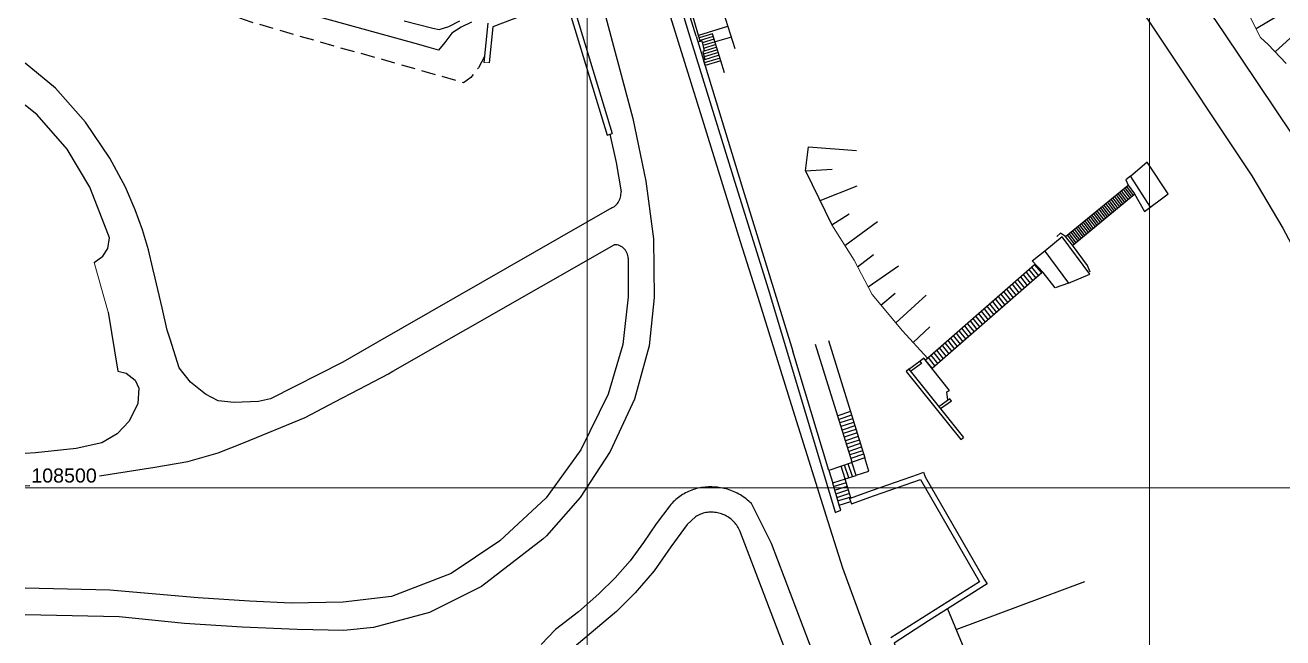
# Model space of a CAD drawing. Extents: x 61466 to 63015, y 108404 to 110397.
# Drawn here: x 62727.7 to 62839.5, y 108486.7 to 108541.1 of the extents above; entities that cross this region are included whole.
import ezdxf

# ---------------------------------------------------------------- set-up
doc = ezdxf.new("R2010")
doc.units = 0
doc.header["$LTSCALE"] = 1.000015
doc.header["$MEASUREMENT"] = 0
doc.linetypes.add('TRATTEGGIATA2', pattern=[0.375, 0.25, -0.125])
for name, color, linetype in [('Bâti', 7, 'Continuous'), ('coordinate', 2, 'Continuous'), ('curve livello 1m', 2, 'Continuous'), ('LIN025CO', 7, 'Continuous'), ('pendenze', 2, 'Continuous'), ('Per+Mod Surf', 7, 'Continuous'), ('SCALE', 2, 'Continuous'), ('Strade', 7, 'Continuous'), ('TalusHautBas', 7, 'Continuous'), ('VOIRIE', 7, 'Continuous')]:
    doc.layers.add(name, color=color, linetype=linetype)
doc.layers.add('no_plot', color=5, linetype='Continuous', plot=False)
doc.styles.add('ARIAL', font='arial.ttf')

msp = doc.modelspace()

# ---------------------------------------------------------------- linework, layer by layer
at = {"layer": 'Bâti', "linetype": 'Continuous'}
for p, q in [((62784.79, 108546.651), (62786.998, 108539.425)), ((62775.606, 108543.924), (62779.42, 108531.365)), ((62776.242, 108543.52), (62779.883, 108531.511)), ((62787.343, 108540.151), (62786.204, 108543.856)), ((62787.708, 108539.702), (62787.01, 108542.046)), ((62787.343, 108540.151), (62788.147, 108537.536)), ((62787.504, 108539.664), (62787.847, 108539.727)), ((62787.847, 108539.727), (62788.046, 108538.838)), ((62786.998, 108539.425), (62790.897, 108526.775)), ((62788.046, 108538.838), (62787.95, 108538.772)), ((62787.95, 108538.772), (62788.123, 108538.093)), ((62788.123, 108538.093), (62787.989, 108538.054)), ((62788.133, 108537.541), (62787.989, 108538.054)), ((62788.141, 108537.521), (62791.387, 108526.925)), ((62779.42, 108531.365), (62779.883, 108531.511)), ((62827.466, 108528.967), (62825.979, 108527.69)), ((62829.314, 108526.15), (62827.466, 108528.967)), ((62825.973, 108527.699), (62825.554, 108527.374)), ((62825.554, 108527.374), (62825.759, 108526.915)), ((62825.979, 108527.69), (62827.737, 108524.951)), ((62790.916, 108526.778), (62793.777, 108517.591)), ((62791.387, 108526.925), (62795.949, 108512.14)), ((62820.203, 108522.336), (62825.759, 108526.915)), ((62826.362, 108526.113), (62820.833, 108521.557)), ((62825.759, 108526.915), (62826.344, 108526.132)), ((62826.344, 108526.132), (62827.228, 108524.567)), ((62827.228, 108524.567), (62829.314, 108526.15)), ((62819.889, 108522.301), (62818.361, 108521.053)), ((62819.745, 108522.64), (62819.427, 108522.357)), ((62820.188, 108522.354), (62819.745, 108522.64)), ((62822.366, 108519.003), (62819.889, 108522.301)), ((62820.819, 108521.576), (62820.188, 108522.354)), ((62817.243, 108520.175), (62818.365, 108521.056)), ((62818.361, 108521.053), (62820.466, 108518.193)), ((62822.14, 108519.774), (62820.819, 108521.576)), ((62807.724, 108511.364), (62817.436, 108519.841)), ((62818.215, 108519.135), (62817.243, 108520.175)), ((62822.39, 108519.162), (62822.14, 108519.774)), ((62818.086, 108519.102), (62808.332, 108510.601)), ((62816.186, 108518.749), (62816.799, 108517.98)), ((62819.279, 108517.774), (62818.215, 108519.135)), ((62820.472, 108518.2), (62822.366, 108519.003)), ((62793.777, 108517.591), (62799.718, 108497.827)), ((62820.472, 108518.193), (62819.279, 108517.774)), ((62801.206, 108502.298), (62797.972, 108512.735)), ((62799.12, 108513.091), (62802.334, 108502.672)), ((62799.146, 108501.544), (62795.949, 108512.14)), ((62806.252, 108510.54), (62806.016, 108510.354)), ((62806.25, 108510.542), (62811.129, 108504.488)), ((62807.261, 108511.261), (62806.254, 108510.536)), ((62807.401, 108511.066), (62806.394, 108510.341)), ((62807.408, 108511.066), (62807.261, 108511.261)), ((62807.602, 108511.517), (62807.282, 108511.271)), ((62809.872, 108508.668), (62807.602, 108511.517)), ((62807.724, 108511.364), (62808.332, 108510.601)), ((62806.016, 108510.354), (62810.895, 108504.3)), ((62809.636, 108508.522), (62809.872, 108508.668)), ((62809.741, 108507.791), (62809.636, 108508.522)), ((62809.914, 108507.913), (62808.93, 108507.216)), ((62810.059, 108507.709), (62809.087, 108507.021)), ((62810.059, 108507.709), (62809.914, 108507.913)), ((62810.895, 108504.3), (62811.129, 108504.488)), ((62802.709, 108501.488), (62802.338, 108502.67)), ((62801.218, 108502.243), (62799.136, 108501.55)), ((62799.146, 108501.544), (62799.499, 108500.409)), ((62801.581, 108501.115), (62802.709, 108501.488)), ((62800.078, 108498.476), (62799.499, 108500.409)), ((62800.595, 108500.791), (62801.585, 108501.102)), ((62803.029, 108499.788), (62807.119, 108501.214)), ((62803.194, 108499.313), (62807.284, 108500.739)), ((62807.119, 108501.214), (62807.559, 108501.397)), ((62807.284, 108500.739), (62812.534, 108491.645)), ((62807.559, 108501.397), (62807.723, 108500.992)), ((62807.723, 108500.992), (62812.973, 108491.898)), ((62800.987, 108499.063), (62803.021, 108499.794)), ((62801.16, 108498.582), (62803.194, 108499.313)), ((62800.219, 108498.017), (62800.078, 108498.476)), ((62800.987, 108499.063), (62801.16, 108498.582)), ((62799.704, 108497.804), (62800.219, 108498.017)), ((62799.718, 108497.827), (62799.704, 108497.804)), ((62800.198, 108498.026), (62800.219, 108498.017)), ((62812.534, 108491.645), (62804.671, 108486.669)), ((62813.214, 108491.481), (62808.006, 108488.186)), ((62812.973, 108491.898), (62813.214, 108491.481))]:
    msp.add_line(p, q, dxfattribs=at)
at = {"layer": 'coordinate', "linetype": 'Continuous', "lineweight": 0}
for p, q in [((62777.666, 108778.484), (62777.666, 108403.974)), ((62827.666, 108626.056), (62827.666, 108403.974)), ((62727.666, 108500), (62905.322, 108500))]:
    msp.add_line(p, q, dxfattribs=at)
at = {"layer": 'curve livello 1m', "color": 152, "linetype": 'TRATTEGGIATA2', "ltscale": 5, "flags": 128}
msp.add_lwpolyline([(62768.51, 108538.344), (62767.979, 108537.336), (62767.294, 108536.472), (62766.661, 108536.011), (62766.661, 108536.011), (62763.234, 108536.994), (62759.45, 108538.079), (62755.173, 108539.257), (62747.766, 108541.398), (62744.357, 108542.608), (62740.275, 108544.056), (62740.17, 108544.098), (62727.666, 108548.053)], dxfattribs=at)
at = {"layer": 'LIN025CO', "linetype": 'Continuous', "lineweight": 0}
for p, q in [((62836.026, 108543.014), (62837.544, 108540.026)), ((62768.457, 108537.816), (62768.94, 108537.768)), ((62735.04, 108515.633), (62733.815, 108520.046))]:
    msp.add_line(p, q, dxfattribs=at)
at = {"layer": 'LIN025CO', "linetype": 'Continuous', "lineweight": 0, "flags": 128}
msp.add_lwpolyline([(62799.42, 108523.391), (62801.389, 108520.233), (62802.994, 108517.177), (62805.682, 108513.947)], dxfattribs=at)
at = {"layer": 'no_plot', "flags": 128}
for points in [[(62767.365, 108541.394), (62766.447, 108540.939), (62765.629, 108540.405), (62765.629, 108540.405), (62765.001, 108539.58), (62764.442, 108538.908), (62764.442, 108538.908), (62763.597, 108539.15), (62762.665, 108539.417), (62749.014, 108543.177)], [(62761.385, 108541.527), (62763.913, 108540.868), (62764.484, 108540.75), (62765.344, 108541.009), (62766.326, 108541.51)]]:
    msp.add_lwpolyline(points, dxfattribs=at)
at = {"layer": 'pendenze', "linetype": 'Continuous'}
for p, q in [((62837.137, 108540.828), (62841.08, 108543.168)), ((62838.828, 108538.749), (62840.826, 108540.563)), ((62797.329, 108530.308), (62801.612, 108529.998)), ((62797.06, 108528.187), (62799.454, 108528.338)), ((62798.362, 108525.542), (62801.653, 108526.844)), ((62799.42, 108523.391), (62800.948, 108524.355)), ((62800.568, 108521.55), (62803.479, 108523.691)), ((62801.688, 108519.663), (62803.106, 108520.745)), ((62802.633, 108517.865), (62805.347, 108519.749)), ((62803.763, 108516.253), (62805.056, 108517.301)), ((62805.092, 108514.657), (62807.796, 108517.135)), ((62806.635, 108512.923), (62808.128, 108514.313)), ((62810.456, 108487.416), (62821.925, 108491.675))]:
    msp.add_line(p, q, dxfattribs=at)
at = {"layer": 'Per+Mod Surf', "linetype": 'Continuous'}
for p, q in [((62775.747, 108543.459), (62769.264, 108540.975)), ((62768.811, 108541.321), (62768.457, 108537.816)), ((62769.264, 108540.975), (62768.94, 108537.768))]:
    msp.add_line(p, q, dxfattribs=at)
at = {"layer": 'SCALE', "linetype": 'Continuous'}
for p, q in [((62790.806, 108539.013), (62788.969, 108544.851)), ((62787.568, 108540.23), (62790.167, 108541.046)), ((62788.795, 108540.353), (62787.622, 108539.992)), ((62788.87, 108540.118), (62787.691, 108539.759)), ((62788.945, 108539.88), (62787.885, 108539.556)), ((62789.037, 108539.647), (62787.94, 108539.312)), ((62789.551, 108537.968), (62788.795, 108540.353)), ((62790.477, 108540.061), (62789.029, 108539.645)), ((62789.096, 108539.403), (62787.995, 108539.067)), ((62789.398, 108538.45), (62787.998, 108538.023)), ((62789.247, 108538.927), (62788.007, 108538.548)), ((62789.172, 108539.165), (62788.05, 108538.822)), ((62789.323, 108538.688), (62788.069, 108538.306)), ((62789.474, 108538.212), (62788.066, 108537.782)), ((62789.548, 108537.973), (62788.133, 108537.541)), ((62789.875, 108536.908), (62789.548, 108537.973)), ((62824.847, 108526.163), (62825.449, 108525.36)), ((62825.001, 108526.29), (62825.603, 108525.488)), ((62825.155, 108526.417), (62825.758, 108525.615)), ((62825.31, 108526.545), (62825.912, 108525.742)), ((62825.464, 108526.672), (62826.067, 108525.87)), ((62825.619, 108526.799), (62826.221, 108525.997)), ((62823.456, 108525.017), (62824.058, 108524.214)), ((62823.611, 108525.144), (62824.213, 108524.342)), ((62823.765, 108525.271), (62824.367, 108524.469)), ((62823.92, 108525.399), (62824.522, 108524.596)), ((62824.074, 108525.526), (62824.676, 108524.724)), ((62824.229, 108525.653), (62824.831, 108524.851)), ((62824.383, 108525.781), (62824.985, 108524.978)), ((62824.538, 108525.908), (62825.14, 108525.106)), ((62824.692, 108526.035), (62825.294, 108525.233)), ((62822.066, 108523.871), (62822.668, 108523.069)), ((62822.22, 108523.998), (62822.822, 108523.196)), ((62822.375, 108524.125), (62822.977, 108523.323)), ((62822.529, 108524.253), (62823.131, 108523.451)), ((62822.684, 108524.38), (62823.286, 108523.578)), ((62822.838, 108524.507), (62823.44, 108523.705)), ((62822.993, 108524.635), (62823.595, 108523.832)), ((62823.147, 108524.762), (62823.749, 108523.96)), ((62823.302, 108524.889), (62823.904, 108524.087)), ((62820.675, 108522.725), (62821.277, 108521.923)), ((62820.83, 108522.852), (62821.432, 108522.05)), ((62820.984, 108522.979), (62821.586, 108522.177)), ((62821.139, 108523.107), (62821.741, 108522.305)), ((62821.293, 108523.234), (62821.895, 108522.432)), ((62821.448, 108523.361), (62822.05, 108522.559)), ((62821.602, 108523.489), (62822.204, 108522.687)), ((62821.757, 108523.616), (62822.359, 108522.814)), ((62821.911, 108523.743), (62822.513, 108522.941)), ((62820.366, 108522.47), (62820.968, 108521.668)), ((62820.526, 108522.59), (62821.123, 108521.795)), ((62816.932, 108519.401), (62817.546, 108518.631)), ((62817.181, 108519.618), (62817.795, 108518.848)), ((62818.086, 108519.102), (62817.436, 108519.841)), ((62815.688, 108518.315), (62816.301, 108517.546)), ((62815.937, 108518.532), (62816.55, 108517.763)), ((62816.434, 108518.967), (62817.048, 108518.197)), ((62816.683, 108519.184), (62817.297, 108518.414)), ((62814.443, 108517.229), (62815.056, 108516.461)), ((62814.692, 108517.446), (62815.305, 108516.678)), ((62814.941, 108517.663), (62815.554, 108516.895)), ((62815.19, 108517.881), (62815.803, 108517.112)), ((62815.439, 108518.098), (62816.052, 108517.329)), ((62813.199, 108516.143), (62813.81, 108515.376)), ((62813.448, 108516.36), (62814.059, 108515.593)), ((62813.697, 108516.577), (62814.308, 108515.81)), ((62813.946, 108516.795), (62814.557, 108516.027)), ((62814.195, 108517.012), (62814.806, 108516.244)), ((62811.955, 108515.057), (62812.565, 108514.291)), ((62812.204, 108515.274), (62812.814, 108514.508)), ((62812.452, 108515.491), (62813.063, 108514.725)), ((62812.701, 108515.708), (62813.312, 108514.942)), ((62812.95, 108515.926), (62813.561, 108515.159)), ((62810.71, 108513.971), (62811.32, 108513.206)), ((62810.959, 108514.188), (62811.569, 108513.423)), ((62811.208, 108514.405), (62811.818, 108513.64)), ((62811.457, 108514.622), (62812.067, 108513.857)), ((62811.706, 108514.84), (62812.316, 108514.074)), ((62809.217, 108512.668), (62809.826, 108511.903)), ((62809.466, 108512.885), (62810.075, 108512.12)), ((62809.715, 108513.102), (62810.324, 108512.337)), ((62809.964, 108513.319), (62810.573, 108512.554)), ((62810.213, 108513.536), (62810.822, 108512.771)), ((62810.462, 108513.754), (62811.071, 108512.989)), ((62807.973, 108511.581), (62808.581, 108510.818)), ((62808.222, 108511.799), (62808.83, 108511.035)), ((62808.471, 108512.016), (62809.079, 108511.252)), ((62808.719, 108512.233), (62809.328, 108511.469)), ((62808.968, 108512.45), (62809.577, 108511.686)), ((62801.068, 108506.777), (62799.934, 108506.404)), ((62801.165, 108506.461), (62800.032, 108506.089)), ((62801.263, 108506.146), (62800.129, 108505.773)), ((62801.343, 108505.825), (62800.227, 108505.458)), ((62801.446, 108505.511), (62800.325, 108505.143)), ((62801.549, 108505.198), (62800.417, 108504.826)), ((62801.652, 108504.884), (62800.52, 108504.512)), ((62801.751, 108504.561), (62800.62, 108504.19)), ((62801.849, 108504.246), (62800.718, 108503.874)), ((62801.946, 108503.931), (62800.815, 108503.559)), ((62802.029, 108503.611), (62800.913, 108503.244)), ((62802.132, 108503.297), (62801, 108502.925)), ((62802.235, 108502.984), (62801.103, 108502.612)), ((62802.338, 108502.67), (62801.206, 108502.298)), ((62800.595, 108500.791), (62800.231, 108501.915)), ((62800.925, 108500.895), (62800.531, 108502.015)), ((62801.255, 108500.998), (62800.878, 108502.13)), ((62801.585, 108501.102), (62801.2, 108502.296)), ((62800.587, 108500.771), (62799.477, 108500.416)), ((62800.689, 108500.453), (62799.609, 108500.108)), ((62801.092, 108499.101), (62800.587, 108500.771)), ((62800.79, 108500.135), (62799.71, 108499.79)), ((62800.892, 108499.816), (62799.812, 108499.471)), ((62800.994, 108499.498), (62799.914, 108499.153)), ((62801.095, 108499.18), (62800.015, 108498.835)), ((62800.078, 108498.476), (62801.089, 108498.781))]:
    msp.add_line(p, q, dxfattribs=at)
at = {"layer": 'Strade', "linetype": 'Continuous'}
for p, q in [((62779.677, 108531.446), (62780.22, 108528.93)), ((62780.22, 108528.93), (62780.662, 108526.33)), ((62755.211, 108507.641), (62757.383, 108508.78))]:
    msp.add_line(p, q, dxfattribs=at)
at = {"layer": 'Strade', "linetype": 'Continuous', "flags": 128}
for points in [[(62799.339, 108571.651), (62802.345, 108567.419), (62803.7, 108568.337), (62806.752, 108565.42), (62807.428, 108565.439), (62810.205, 108563.993), (62812.938, 108561.836), (62815.51, 108559.072), (62817.784, 108556.052), (62827.967, 108540.956), (62836.764, 108527.724), (62839.528, 108523.084), (62842.22, 108518.005), (62845.177, 108511.497), (62848.589, 108501.27), (62851.531, 108490.011), (62854.116, 108482.703), (62856.795, 108476.313), (62859.857, 108470.078), (62871.562, 108447.459), (62884.409, 108422.549), (62887.836, 108415.435), (62891.26, 108407.521), (62892.597, 108403.974)], [(62783.672, 108546.381), (62784.059, 108545.098), (62787.996, 108532.432), (62791.261, 108521.887), (62792.823, 108516.964), (62795.8, 108507.401), (62799.05, 108497.004), (62800.355, 108492.89), (62803.862, 108483.351), (62807.983, 108473.808), (62812.803, 108464.798), (62820.866, 108451.15), (62840.166, 108421.15), (62848.659, 108419.612), (62851.104, 108419.107), (62857.485, 108408.017), (62859.63, 108403.974)], [(62778.464, 108544.768), (62778.845, 108543.613), (62781.72, 108532.838), (62782.874, 108527.278), (62783.559, 108522.134), (62783.618, 108516.931), (62783.154, 108512.628), (62781.857, 108507.874), (62779.708, 108503.226), (62777.032, 108499.157), (62774.026, 108495.731), (62773.717, 108495.428), (62768.248, 108491.225), (62763.64, 108488.923), (62758.65, 108487.594), (62756.017, 108487.311), (62751.855, 108487.424), (62746.966, 108487.607), (62741.846, 108487.948), (62736.036, 108488.521), (62727.666, 108488.727)], [(62834.281, 108540.437), (62840.394, 108531.351), (62842.953, 108527.177)], [(62779.858, 108524.881), (62759.007, 108512.962), (62755.934, 108511.162), (62749.494, 108507.901), (62748.415, 108507.678), (62746.248, 108507.574), (62744.841, 108507.749), (62743.692, 108508.337), (62742.379, 108509.392), (62741.376, 108510.664), (62740.566, 108513.204), (62740.302, 108514.031), (62739.841, 108515.996), (62739.222, 108518.636), (62739.02, 108519.498), (62738.627, 108521.16), (62738.101, 108522.937), (62737.454, 108524.727), (62736.581, 108526.732), (62735.197, 108529.319), (62733.021, 108532.516), (62730.365, 108535.536), (62727.666, 108537.753)], [(62733.815, 108520.046), (62734.583, 108520.585), (62735.016, 108521.285), (62735.155, 108522.233), (62734.732, 108523.373), (62733.414, 108526.743), (62731.393, 108530.116), (62728.73, 108533.172), (62727.666, 108534.028)], [(62757.383, 108508.78), (62759.982, 108510.142), (62760.353, 108510.368), (62780.052, 108521.617)], [(62781.311, 108520.406), (62781.288, 108516.982), (62780.819, 108512.744), (62779.523, 108508.317), (62777.1, 108503.367), (62773.999, 108499.101), (62769.877, 108495.295), (62765.541, 108492.377), (62760.247, 108490.341), (62755.942, 108489.827), (62751.325, 108489.759), (62747.634, 108489.941), (62743.057, 108490.219), (62735.207, 108490.92), (62727.666, 108491.074)], [(62735.04, 108515.633), (62735.92, 108510.371), (62736.644, 108510.198), (62737.436, 108509.575), (62737.79, 108508.854), (62737.695, 108507.485), (62736.931, 108505.919), (62735.843, 108504.814), (62734.494, 108504.008), (62732.194, 108503.501), (62728.574, 108503.108), (62727.666, 108503.05)], [(62734.274, 108501.065), (62739.188, 108501.85), (62742.126, 108502.344), (62744.833, 108503.108), (62747.08, 108503.989), (62752.558, 108506.251), (62755.211, 108507.641)], [(62727.666, 108500.175), (62728.082, 108500.223)], [(62784.999, 108498.414), (62783.778, 108496.813), (62782.648, 108495.134), (62781.461, 108493.509), (62780.137, 108492), (62778.692, 108490.58), (62776.892, 108488.977), (62774.827, 108487.414), (62773.546, 108486.079)], [(62798.001, 108484.681), (62794.041, 108495.056), (62792.259, 108498.599)], [(62787.273, 108497.413), (62786.535, 108496.741), (62785.092, 108494.747), (62783.609, 108492.627), (62781.931, 108490.666), (62780.257, 108489.012), (62776.691, 108486.008), (62775.859, 108484.966), (62775.519, 108483.67), (62775.712, 108482.405), (62776.213, 108481.511), (62776.941, 108480.837), (62787.233, 108475.967), (62796.536, 108470.704), (62798.109, 108470.608), (62799.303, 108471.263), (62800.002, 108472.397), (62799.859, 108474.316), (62795.818, 108484.162), (62792.072, 108494.02), (62791.296, 108496.019)], [(62808.006, 108488.186), (62804.948, 108486.188), (62809.581, 108475.163), (62815.043, 108464.998), (62822.588, 108452.167), (62829.866, 108440.8), (62841.366, 108423.1), (62852.311, 108420.713), (62858.106, 108410.731), (62861.561, 108404.429), (62861.796, 108403.974)]]:
    msp.add_lwpolyline(points, dxfattribs=at)
at = {"layer": 'Strade', "linetype": 'Continuous'}
for points in [[(62779.858, 108524.881, 0), (62779.966, 108524.944, 0), (62780.069, 108525.016, 0), (62780.165, 108525.096, 0), (62780.254, 108525.184, 0), (62780.336, 108525.278, 0), (62780.41, 108525.379, 0), (62780.475, 108525.486, 0), (62780.531, 108525.598, 0), (62780.578, 108525.714, 0), (62780.615, 108525.834, 0), (62780.642, 108525.956, 0), (62780.659, 108526.08, 0), (62780.666, 108526.205, 0), (62780.662, 108526.33, 0)], [(62781.311, 108520.406, 0), (62781.3, 108520.534, 0), (62781.276, 108520.661, 0), (62781.24, 108520.784, 0), (62781.19, 108520.903, 0), (62781.129, 108521.017, 0), (62781.056, 108521.123, 0), (62780.973, 108521.221, 0), (62780.88, 108521.311, 0), (62780.779, 108521.39, 0), (62780.67, 108521.459, 0), (62780.554, 108521.515, 0), (62780.433, 108521.56, 0), (62780.308, 108521.592, 0), (62780.181, 108521.611, 0), (62780.052, 108521.617, 0)], [(62788.585, 108500.079, 0), (62788.434, 108500.078, 0), (62788.283, 108500.072, 0), (62788.132, 108500.06, 0), (62787.981, 108500.044, 0), (62787.831, 108500.023, 0), (62787.682, 108499.997, 0), (62787.534, 108499.967, 0), (62787.387, 108499.931, 0), (62787.241, 108499.89, 0), (62787.097, 108499.845, 0), (62786.954, 108499.795, 0), (62786.813, 108499.741, 0), (62786.674, 108499.681, 0), (62786.536, 108499.618, 0), (62786.401, 108499.55, 0), (62786.269, 108499.477, 0), (62786.138, 108499.4, 0), (62786.01, 108499.319, 0), (62785.885, 108499.234, 0), (62785.763, 108499.144, 0), (62785.644, 108499.051, 0), (62785.528, 108498.954, 0), (62785.415, 108498.853, 0), (62785.306, 108498.748, 0), (62785.2, 108498.64, 0), (62785.098, 108498.529, 0), (62784.999, 108498.414, 0)], [(62792.259, 108498.599, 0), (62792.147, 108498.708, 0), (62792.031, 108498.814, 0), (62791.913, 108498.916, 0), (62791.791, 108499.014, 0), (62791.666, 108499.109, 0), (62791.538, 108499.199, 0), (62791.408, 108499.286, 0), (62791.275, 108499.368, 0), (62791.139, 108499.446, 0), (62791.001, 108499.52, 0), (62790.861, 108499.59, 0), (62790.718, 108499.655, 0), (62790.574, 108499.716, 0), (62790.428, 108499.772, 0), (62790.28, 108499.824, 0), (62790.131, 108499.871, 0), (62789.98, 108499.913, 0), (62789.828, 108499.951, 0), (62789.675, 108499.984, 0), (62789.521, 108500.012, 0), (62789.366, 108500.035, 0), (62789.211, 108500.054, 0), (62789.055, 108500.067, 0), (62788.898, 108500.076, 0), (62788.742, 108500.08, 0), (62788.585, 108500.079, 0)], [(62791.296, 108496.019, 0), (62791.253, 108496.134, 0), (62791.204, 108496.246, 0), (62791.15, 108496.357, 0), (62791.091, 108496.465, 0), (62791.028, 108496.57, 0), (62790.959, 108496.672, 0), (62790.886, 108496.77, 0), (62790.809, 108496.866, 0), (62790.728, 108496.957, 0), (62790.642, 108497.045, 0), (62790.552, 108497.129, 0), (62790.459, 108497.209, 0), (62790.362, 108497.284, 0), (62790.262, 108497.355, 0), (62790.158, 108497.422, 0), (62790.052, 108497.483, 0), (62789.943, 108497.54, 0), (62789.832, 108497.591, 0), (62789.718, 108497.638, 0), (62789.603, 108497.679, 0), (62789.485, 108497.715, 0)]]:
    msp.add_polyline3d(points, dxfattribs=at)
at = {"layer": 'TalusHautBas', "linetype": 'Continuous'}
for p, q in [((62838.21, 108539.399), (62837.544, 108540.026)), ((62839.813, 108537.715), (62838.21, 108539.399)), ((62797.06, 108528.187), (62797.329, 108530.308)), ((62797.06, 108528.187), (62799.42, 108523.391)), ((62805.682, 108513.947), (62807.923, 108511.538)), ((62809.686, 108489.249), (62816.455, 108473.134))]:
    msp.add_line(p, q, dxfattribs=at)
at = {"layer": 'VOIRIE', "linetype": 'Continuous'}
msp.add_line((62830.667, 108545.819), (62834.281, 108540.437), dxfattribs=at)
msp.add_polyline3d([(62789.485, 108497.715, 0), (62789.362, 108497.752, 0), (62789.238, 108497.782, 0), (62789.112, 108497.806, 0), (62788.985, 108497.824, 0), (62788.857, 108497.835, 0), (62788.729, 108497.84, 0), (62788.6, 108497.839, 0), (62788.472, 108497.831, 0), (62788.345, 108497.817, 0), (62788.218, 108497.797, 0), (62788.093, 108497.77, 0), (62787.969, 108497.737, 0), (62787.846, 108497.697, 0), (62787.726, 108497.652, 0), (62787.609, 108497.601, 0), (62787.494, 108497.544, 0), (62787.382, 108497.481, 0), (62787.273, 108497.413, 0)], dxfattribs=at)

# ---------------------------------------------------------------- texts
at = {"layer": 'coordinate', "color": 1, "style": 'ARIAL'}
msp.add_text('108500', height=1.25, dxfattribs=at).set_placement((62728.211, 108500.473))

doc.saveas('drawing.dxf')
